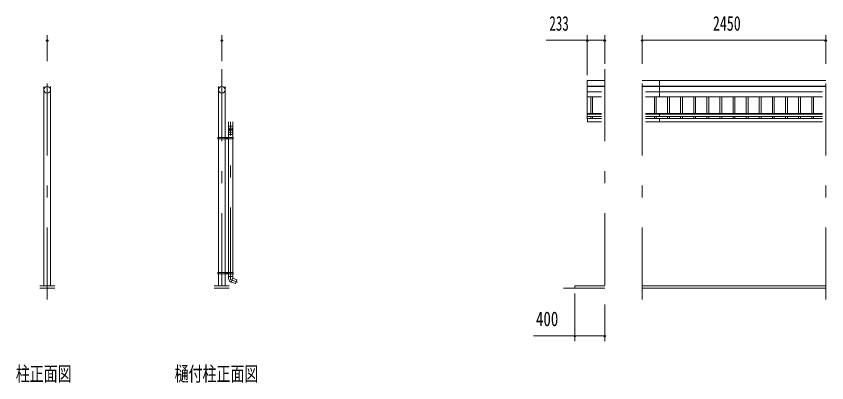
# Model space of a CAD drawing. Units: millimetres, scale not verified. Extents: x -32711 to 32716, y -14700 to 14700.
# Drawn here: x -32711 to -21891, y 1866 to 6754 of the extents above; entities that cross this region are included whole.
import ezdxf
from ezdxf.enums import TextEntityAlignment as Align

# ---------------------------------------------------------------- set-up
doc = ezdxf.new("R2010")
doc.units = ezdxf.units.MM
doc.header["$LTSCALE"] = 80
doc.linetypes.add('USER3', pattern=[24, 12, -5, 2, -5])
for name, color, linetype, lineweight in [('0-2_1-07BOLD', 7, 'Continuous', 18), ('0-3_1-27CENTER', 3, 'USER3', 18), ('0-4_1-47THIN', 4, 'Continuous', 18), ('0-5_1-57DIM', 3, 'Continuous', 18)]:
    doc.layers.add(name, color=color, linetype=linetype, lineweight=lineweight)
doc.styles.add('ＭＳ ゴシック', font='')
doc.styles.get('ＭＳ ゴシック').set_extended_font_data('MS Gothic')

msp = doc.modelspace()

# ---------------------------------------------------------------- linework, layer by layer
at = {"layer": '0-2_1-07BOLD'}
for p, q in [((-24355.08, 5896.54), (-21905.08, 5896.54)), ((-24125.08, 5678.35), (-24125.08, 5896.54)), ((-32340.55, 3157.54), (-32340.55, 5817.32)), ((-32251.45, 5817.32), (-32251.45, 3157.54)), ((-30010.81, 5817.32), (-30010.81, 5135.54)), ((-29921.72, 5135.54), (-29921.72, 5817.32)), ((-25088.08, 5821.4), (-24855.08, 5821.4)), ((-24855.08, 5817.32), (-25088.08, 5817.32)), ((-25088.08, 5747.84), (-24899.63, 5747.84)), ((-21905.08, 5821.4), (-24355.08, 5821.4)), ((-24355.08, 5817.32), (-21905.08, 5817.32)), ((-21949.63, 5747.84), (-24310.53, 5747.84)), ((-24899.63, 5678.35), (-25088.08, 5678.35)), ((-24310.53, 5678.35), (-21949.63, 5678.35)), ((-24899.63, 5456.72), (-25088.08, 5456.72)), ((-25088.08, 5446.3), (-24899.63, 5446.3)), ((-24899.63, 5416.69), (-25088.08, 5416.69)), ((-21949.63, 5456.72), (-24310.53, 5456.72)), ((-24310.53, 5446.3), (-21949.63, 5446.3)), ((-21949.63, 5416.69), (-24310.53, 5416.69)), ((-24125.08, 5456.72), (-24125.08, 5416.69)), ((-29875.76, 5345.36), (-29875.76, 5285.74)), ((-29820.76, 5285.74), (-29820.76, 5345.36)), ((-25083.08, 5390.36), (-24899.63, 5390.36)), ((-24310.53, 5390.36), (-21949.63, 5390.36)), ((-21949.63, 5345.36), (-24310.53, 5345.36)), ((-24125.08, 5390.36), (-24125.08, 5345.36)), ((-30012.4, 5127.54), (-30018.5, 5127.54)), ((-30012.4, 5135.54), (-30012.4, 5119.54)), ((-30010.81, 5119.54), (-30010.81, 3335.54)), ((-29921.72, 3386.14), (-29921.72, 5117.54)), ((-29921.71, 5119.54), (-29921.71, 3335.54)), ((-29920.1, 5135.54), (-29920.1, 5119.54)), ((-29877.35, 5135.54), (-29877.35, 5119.54)), ((-29820.76, 5176.09), (-29875.76, 5176.09)), ((-29875.76, 5119.54), (-29875.76, 3335.54)), ((-29820.75, 3335.54), (-29820.75, 5119.54)), ((-29819.16, 5119.54), (-29819.16, 5135.54)), ((-29819.16, 5127.54), (-29813.06, 5127.54)), ((-29921.72, 3335.54), (-29921.72, 3370.13)), ((-30018.5, 3327.54), (-30012.4, 3327.54)), ((-30012.4, 3335.54), (-30012.4, 3319.54)), ((-30010.81, 3319.54), (-30010.81, 3157.54)), ((-29921.72, 3157.54), (-29921.72, 3319.54)), ((-29921.71, 3319.54), (-29921.71, 3157.54)), ((-29920.1, 3319.54), (-29920.1, 3335.54)), ((-29877.35, 3335.54), (-29877.35, 3319.54)), ((-29877.26, 3282.63), (-29819.25, 3282.63)), ((-29875.5, 3256.84), (-29877.26, 3282.63)), ((-29875.76, 3319.54), (-29875.76, 3282.63)), ((-29839.57, 3208.95), (-29820.75, 3260.63)), ((-29820.75, 3282.63), (-29820.75, 3319.54)), ((-29819.16, 3319.54), (-29819.16, 3335.54)), ((-29819.16, 3327.54), (-29813.06, 3327.54)), ((-32196, 3157.54), (-32396, 3157.54)), ((-30066.27, 3157.54), (-29866.27, 3157.54)), ((-21905.08, 3157.54), (-24355.08, 3157.54)), ((-32396, 3127.54), (-32196, 3127.54)), ((-29866.27, 3127.54), (-30066.27, 3127.54)), ((-25405.08, 3127.54), (-24855.08, 3127.54)), ((-24355.08, 3127.54), (-21905.08, 3127.54))]:
    msp.add_line(p, q, dxfattribs=at)
for points in [[(-24855.08, 5896.54), (-25088.08, 5896.54), (-25088.08, 5387.78), (-25083.08, 5387.78)], [(-25083.08, 5390.36), (-25083.08, 5345.36), (-24899.63, 5345.36)], [(-29820.76, 5217.98), (-29820.76, 5236.07), (-29818.75, 5285.74), (-29877.75, 5285.74), (-29875.76, 5236.07), (-29875.76, 5217.97)], [(-29877.74, 5209), (-29875.76, 5183.03), (-29875.76, 5135.54)], [(-29820.76, 5135.54), (-29820.76, 5183.03), (-29818.75, 5208.87)], [(-29819.26, 3282.63), (-29820.75, 3260.63), (-29764.38, 3240.11), (-29783.18, 3188.43), (-29839.29, 3208.85)], [(-24855.08, 3157.54), (-25255.08, 3157.54), (-25255.08, 3127.54)]]:
    msp.add_lwpolyline(points, dxfattribs=at)
for points in [[(-29813.06, 5119.54), (-29813.06, 5135.54), (-30018.5, 5135.54), (-30018.5, 5119.54)], [(-29893.73, 5130.42), (-29893.73, 5124.65), (-29898.73, 5121.76), (-29903.73, 5124.65), (-29903.73, 5130.42), (-29898.73, 5133.31)], [(-30018.5, 3335.54), (-30018.5, 3319.54), (-29813.06, 3319.54), (-29813.06, 3335.54)], [(-29893.73, 3324.65), (-29898.73, 3321.76), (-29903.73, 3324.65), (-29903.73, 3330.42), (-29898.73, 3333.31), (-29893.73, 3330.42)]]:
    msp.add_lwpolyline(points, close=True, dxfattribs=at)
for centre, radius in [((-32296, 5772.77), 44.55), ((-29966.27, 5772.77), 44.55), ((-29898.73, 5127.54), 6.25), ((-29898.73, 5127.54), 4.9), ((-29898.73, 3327.54), 6.25), ((-29898.73, 3327.54), 4.9)]:
    msp.add_circle(centre, radius, dxfattribs=at)
for centre, radius, start, end in [((-32296, 5772.08), 44.55, 180, 0), ((-29966.27, 5772.08), 44.55, 180, 0), ((-29848.26, 5207.16), 29.55, 3.56303, 176.43697), ((-29848.26, 5236.37), 27.55, 3.55867, 176.44133), ((-29848.26, 5215.66), 27.55, 3.55867, 176.44133), ((-29848.26, 5182.05), 27.55, 3.55867, 176.44133), ((-29820.62, 3260.59), 55, 183.90576, 250.16731)]:
    msp.add_arc(centre, radius, start, end, dxfattribs=at)
at = {"layer": '0-3_1-27CENTER'}
for p, q in [((-32296, 2977.54), (-32296, 6047.54)), ((-29966.27, 6047.54), (-29966.27, 2977.54)), ((-24855.08, 6047.54), (-24855.08, 2977.54)), ((-24355.08, 2977.54), (-24355.08, 6047.54)), ((-21905.08, 2977.54), (-21905.08, 6047.54)), ((-29848.26, 3241.38), (-29848.26, 5345.36)), ((-29886.23, 5127.54), (-29911.23, 5127.54)), ((-29898.73, 5140.04), (-29898.73, 5115.04)), ((-29911.23, 3327.54), (-29886.23, 3327.54)), ((-29898.73, 3340.04), (-29898.73, 3315.04)), ((-29848.27, 3241.38), (-29754.99, 3207.43))]:
    msp.add_line(p, q, dxfattribs=at)
at = {"layer": '0-4_1-47THIN'}
for p, q in [((-25042.58, 5678.35), (-25042.58, 5456.72)), ((-25017.58, 5456.72), (-25017.58, 5678.35)), ((-24192.58, 5456.72), (-24192.58, 5678.35)), ((-24167.58, 5678.35), (-24167.58, 5456.72)), ((-24017.58, 5678.35), (-24017.58, 5456.72)), ((-23992.58, 5456.72), (-23992.58, 5678.35)), ((-23842.58, 5456.72), (-23842.58, 5678.35)), ((-23817.58, 5678.35), (-23817.58, 5456.72)), ((-23667.58, 5678.35), (-23667.58, 5456.72)), ((-23642.58, 5456.72), (-23642.58, 5678.35)), ((-23492.58, 5456.72), (-23492.58, 5678.35)), ((-23467.58, 5678.35), (-23467.58, 5456.72)), ((-23317.58, 5678.35), (-23317.58, 5456.72)), ((-23292.58, 5456.72), (-23292.58, 5678.35)), ((-23142.58, 5456.72), (-23142.58, 5678.35)), ((-23117.58, 5678.35), (-23117.58, 5456.72)), ((-22967.58, 5678.35), (-22967.58, 5456.72)), ((-22942.58, 5456.72), (-22942.58, 5678.35)), ((-22792.58, 5456.72), (-22792.58, 5678.35)), ((-22767.58, 5678.35), (-22767.58, 5456.72)), ((-22617.58, 5678.35), (-22617.58, 5456.72)), ((-22592.57, 5456.72), (-22592.57, 5678.35)), ((-22442.58, 5456.72), (-22442.58, 5678.35)), ((-22417.58, 5678.35), (-22417.58, 5456.72)), ((-22267.58, 5678.35), (-22267.58, 5456.72)), ((-22242.58, 5456.72), (-22242.58, 5678.35)), ((-22092.58, 5456.72), (-22092.58, 5678.35)), ((-22067.58, 5678.35), (-22067.58, 5456.72)), ((-25042.58, 5416.69), (-25042.58, 5390.36)), ((-25017.58, 5390.36), (-25017.58, 5416.69)), ((-24192.58, 5390.36), (-24192.58, 5416.69)), ((-24167.58, 5416.69), (-24167.58, 5390.36)), ((-24017.58, 5416.69), (-24017.58, 5390.36)), ((-23992.58, 5390.36), (-23992.58, 5416.69)), ((-23842.58, 5390.36), (-23842.58, 5416.69)), ((-23817.58, 5416.69), (-23817.58, 5390.36)), ((-23667.58, 5416.69), (-23667.58, 5390.36)), ((-23642.58, 5390.36), (-23642.58, 5416.69)), ((-23492.58, 5390.36), (-23492.58, 5416.69)), ((-23467.58, 5416.69), (-23467.58, 5390.36)), ((-23317.58, 5416.69), (-23317.58, 5390.36)), ((-23292.58, 5390.36), (-23292.58, 5416.69)), ((-23142.58, 5390.36), (-23142.58, 5416.69)), ((-23117.58, 5416.69), (-23117.58, 5390.36)), ((-22967.58, 5416.69), (-22967.58, 5390.36)), ((-22942.58, 5390.36), (-22942.58, 5416.69)), ((-22792.58, 5390.36), (-22792.58, 5416.69)), ((-22767.58, 5416.69), (-22767.58, 5390.36)), ((-22617.58, 5416.69), (-22617.58, 5390.36)), ((-22592.57, 5390.36), (-22592.57, 5416.69)), ((-22442.58, 5390.36), (-22442.58, 5416.69)), ((-22417.58, 5416.69), (-22417.58, 5390.36)), ((-22267.58, 5416.69), (-22267.58, 5390.36)), ((-22242.58, 5390.36), (-22242.58, 5416.69)), ((-22092.58, 5390.36), (-22092.58, 5416.69)), ((-22067.58, 5416.69), (-22067.58, 5390.36))]:
    msp.add_line(p, q, dxfattribs=at)
at = {"layer": '0-5_1-57DIM'}
for p, q in [((-32296, 6152.54), (-32296, 6502.53)), ((-29966.27, 6502.53), (-29966.27, 6152.54)), ((-25088.08, 6502.54), (-25088.08, 5966.54)), ((-24855.08, 6502.54), (-24855.08, 6117.54)), ((-24355.08, 6117.54), (-24355.08, 6502.54)), ((-21905.08, 6117.54), (-21905.08, 6502.54)), ((-32282, 6432.54), (-32310, 6432.54)), ((-29952.27, 6432.54), (-29980.27, 6432.54)), ((-25637.58, 6432.54), (-25088.08, 6432.54)), ((-25074.08, 6432.54), (-25102.08, 6432.54)), ((-25088.08, 6432.54), (-24855.08, 6432.54)), ((-24841.08, 6432.54), (-24869.08, 6432.54)), ((-24341.08, 6432.54), (-24369.08, 6432.54)), ((-24355.08, 6432.54), (-21905.08, 6432.54)), ((-21891.08, 6432.54), (-21919.08, 6432.54)), ((-25255.08, 2422.54), (-25255.08, 3057.54)), ((-24855.08, 2907.54), (-24855.08, 2422.54)), ((-25255.08, 2492.54), (-25804.58, 2492.54)), ((-25241.08, 2492.54), (-25269.08, 2492.54)), ((-25255.08, 2492.54), (-24855.08, 2492.54)), ((-24841.08, 2492.54), (-24869.08, 2492.54))]:
    msp.add_line(p, q, dxfattribs=at)
for centre in [(-32296, 6432.54), (-29966.27, 6432.54), (-25088.08, 6432.54), (-24855.08, 6432.54), (-24355.08, 6432.54), (-21905.08, 6432.54), (-25255.08, 2492.54), (-24855.08, 2492.54)]:
    msp.add_arc(centre, 14, 180, 0, dxfattribs=at)

# ---------------------------------------------------------------- texts
at = {"layer": '0-5_1-57DIM', "color": 7, "style": 'ＭＳ ゴシック'}
for s, width, p in [('233', 0.65, (-25593.78, 6502.54)), ('2450', 0.7, (-23411.07, 6502.54)), ('400', 0.75, (-25773.06, 2562.54)), ('柱正面図', 0.7, (-32716, 1829.13)), ('樋付柱正面図', 0.7, (-30596.27, 1829.13))]:
    msp.add_text(s, height=195, dxfattribs=dict(at, width=width)).set_placement(p, align=Align.BOTTOM_LEFT)

doc.saveas('drawing.dxf')
